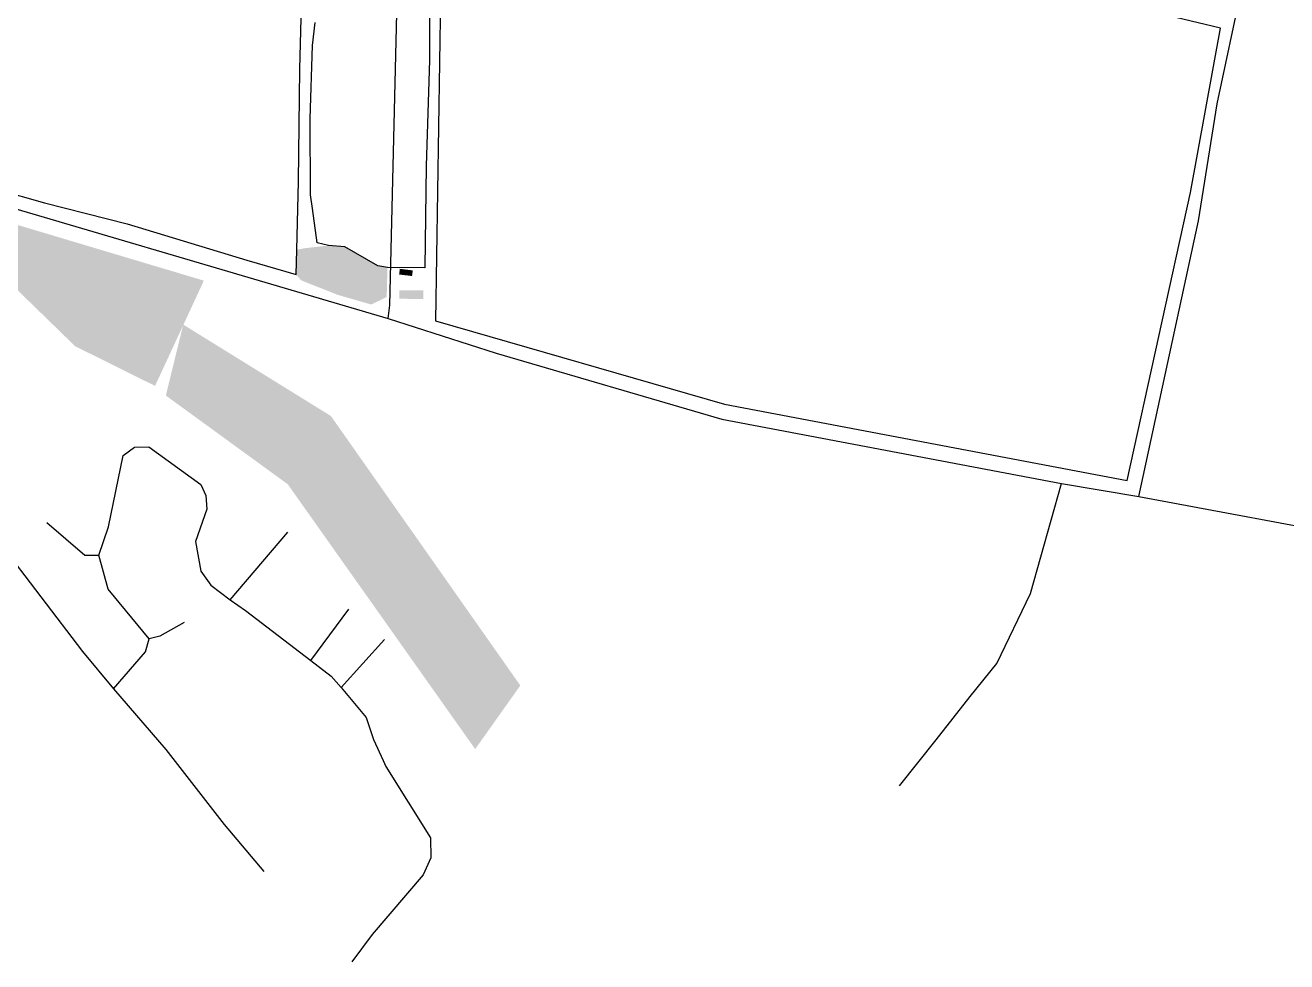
# Model space of a CAD drawing. Header units: metres. Extents: x 495281 to 499623, y 145717 to 148348.
# Drawn here: x 497187 to 498145, y 145717 to 146428 of the extents above; entities that cross this region are included whole.
import ezdxf

# ---------------------------------------------------------------- set-up
doc = ezdxf.new("R2010")
doc.units = ezdxf.units.M
for name, color, linetype, lineweight, true_color in [('Buildings', 252, 'Continuous', 25, 0xa0a0a4), ('Fields', 85, 'Continuous', 25, 0x476d46), ('Woodland', 94, 'Continuous', 25, 0x008000)]:
    doc.layers.add(name, color=color, linetype=linetype, lineweight=lineweight, true_color=true_color)
doc.layers.add('Roads', color=54, linetype='Continuous', true_color=0x808000)

msp = doc.modelspace()

# ---------------------------------------------------------------- hatches: boundary and pattern name
at = {"layer": 'Buildings'}
for points in [[(497471.55, 146243.07), (497481.39, 146241.87), (497480.86, 146237.59), (497471.03, 146238.78)], [(497471.14, 146226.72), (497489.45, 146226.67), (497489.44, 146220.26), (497471.12, 146220.32)]]:
    msp.add_hatch(color=256, dxfattribs=at).paths.add_polyline_path(points)
at = {"layer": 'Woodland'}
for points in [[(497108.05, 146298.3), (497322.86, 146234.11), (497285.81, 146154.23), (497225.13, 146184.38)], [(497393.35, 146257.5), (497399.25, 146258.68), (497417.44, 146260.74), (497429.9, 146259.88), (497454.76, 146245.27), (497462.17, 146243.96), (497461.6, 146221.73), (497449.95, 146215.97), (497423.99, 146223.46), (497396.66, 146234.36), (497392.85, 146238.76)], [(497294, 146146.92), (497386.54, 146079.6), (497528.76, 145878.65), (497563.01, 145926.93), (497419.23, 146131.43), (497307.19, 146200.76)]]:
    msp.add_hatch(color=256, dxfattribs=at).paths.add_polyline_path(points)

# ---------------------------------------------------------------- linework, layer by layer
at = {"layer": 'Fields'}
for p, q in [((497503.85, 146532.47), (497498.55, 146203.62)), ((497493.96, 146471.23), (497494.19, 146401.35)), ((498094.25, 146425.79), (497969.39, 146455.64)), ((497395.66, 146394.49), (497396.62, 146433.25)), ((497405.21, 146412.57), (497407.36, 146429.99)), ((498071.55, 146301.08), (498094.25, 146425.79)), ((497403.57, 146356.75), (497405.21, 146412.57)), ((497494.19, 146401.35), (497491.53, 146321.1)), ((497394.75, 146309.26), (497395.66, 146394.49)), ((497403.87, 146299.29), (497403.57, 146356.75)), ((497108.7, 146319.15), (497201.94, 146293.26)), ((497491.53, 146321.1), (497490.46, 146243.81)), ((497393.35, 146257.5), (497394.75, 146309.26)), ((497405.18, 146288.8), (497403.87, 146299.29)), ((498023.57, 146082.57), (498071.55, 146301.08)), ((497201.94, 146293.26), (497264.6, 146277.17)), ((497408.83, 146262.77), (497405.18, 146288.8)), ((497264.6, 146277.17), (497355.34, 146249.7)), ((497392.85, 146238.76), (497393.35, 146257.5)), ((497417.44, 146260.74), (497408.83, 146262.77)), ((497429.9, 146259.88), (497417.44, 146260.74)), ((497454.76, 146245.27), (497429.9, 146259.88)), ((497355.34, 146249.7), (497392.85, 146238.76)), ((497462.17, 146243.96), (497454.76, 146245.27)), ((497490.46, 146243.81), (497462.17, 146243.96)), ((497498.55, 146203.62), (497717.91, 146140.28)), ((497717.91, 146140.28), (498023.57, 146082.57))]:
    msp.add_line(p, q, dxfattribs=at)
at = {"layer": 'Roads'}
for points in [[(497462.81, 146205.42), (497463.86, 146215.41), (497471.42, 146521.51), (497471.47, 146523.69), (497471.54, 146556.36), (497473.7, 146686.73), (497477.84, 146946.12), (497477.82, 146951.62), (497479.95, 147063.37), (497492.02, 147090.19), (497498.91, 147093.62), (497503.6, 147094.34), (497508.82, 147095.14)], [(498032.5, 146070.42), (498077.54, 146279.37), (498091.84, 146368.29), (498110.81, 146457.46), (498157.3, 146603.36)], [(497024.9, 146335.48), (497070.1, 146321.09), (497094.91, 146313.53), (497462.81, 146205.42), (497544.64, 146178.96), (497715.93, 146129.04), (497973.79, 146080.28)], [(497061.8, 146160.54), (497074.16, 146147.51), (497079.27, 146142.57), (497104.11, 146118.56), (497230.78, 145952.68), (497254.37, 145924.4), (497293.92, 145878.45), (497338.19, 145821.54), (497368.34, 145785.76)], [(497254.37, 145924.4), (497278.54, 145952.49), (497281.4, 145962.26), (497250.25, 145999.9), (497243.07, 146025.86), (497250.58, 146047.25), (497261.72, 146101.48), (497270.12, 146107.7), (497281.07, 146107.91), (497320.56, 146079.53), (497324.37, 146071.11), (497325.17, 146060.8), (497316.39, 146036.16), (497320.45, 146013.64), (497328.22, 146003.01), (497342.8, 145991.8), (497354.33, 145983.72), (497403.99, 145945.86), (497419.35, 145934.13), (497426.95, 145925.42), (497446.06, 145902.68), (497451.51, 145885.91), (497458.81, 145869.9), (497460.85, 145865.43), (497494.91, 145811.36), (497495.19, 145796.29), (497489.27, 145783.34), (497450.65, 145737.9), (497435.15, 145717.31)], [(497850.68, 145850.74), (497878.47, 145885.81), (497904.44, 145918.58), (497924.62, 145943.57), (497950.18, 145996.62), (497973.79, 146080.28)], [(497973.79, 146080.28), (498032.5, 146070.42), (498206.07, 146037.84), (498374.19, 146006.33)], [(497203.81, 146050.52), (497232.64, 146025.72), (497243.07, 146025.86)], [(497342.8, 145991.8), (497386.6, 146043.31)], [(497403.99, 145945.86), (497432.94, 145984.95)], [(497308.03, 145974.71), (497289.33, 145964.34), (497281.4, 145962.26)], [(497426.95, 145925.42), (497459.87, 145961.9)]]:
    msp.add_lwpolyline(points, dxfattribs=at)

doc.saveas('drawing.dxf')
